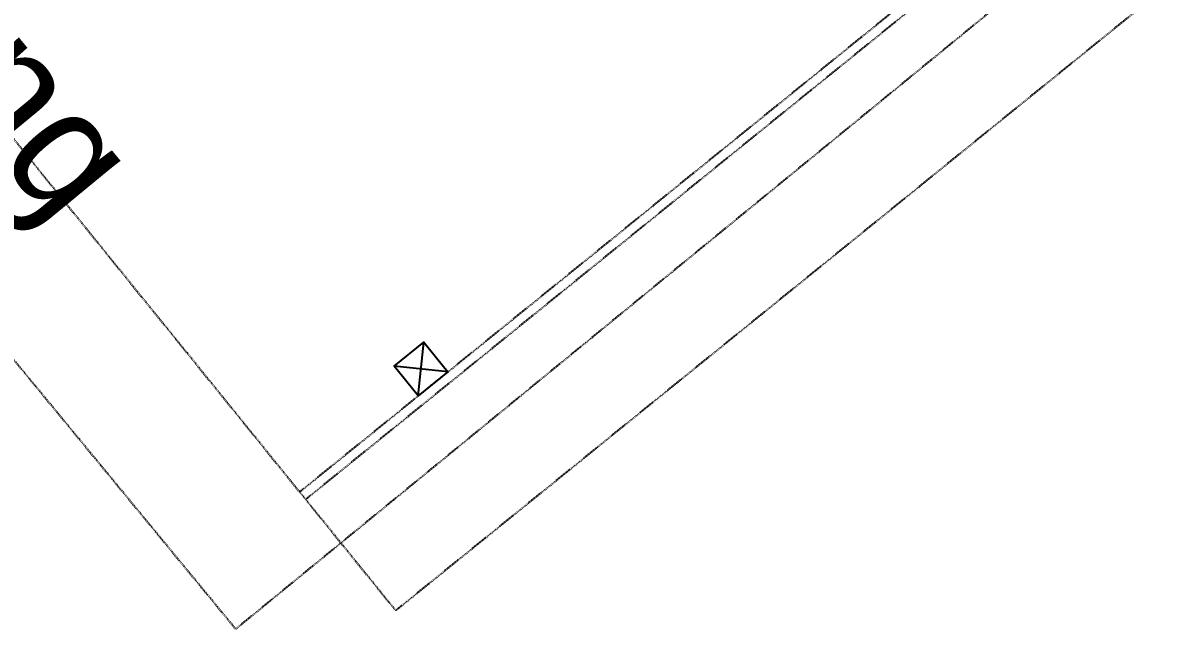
# Model space of a CAD drawing. Header units: inches. Extents: x -625442 to 34963, y -27993 to 66986.
# Drawn here: x -456530.1 to -456349.4, y 27782.2 to 27877.5 of the extents above; entities that cross this region are included whole.
import ezdxf

# ---------------------------------------------------------------- set-up
doc = ezdxf.new("R2010")
doc.units = ezdxf.units.IN
doc.header["$LTSCALE"] = 0.5
doc.header["$MEASUREMENT"] = 0
doc.linetypes.add('HIDDEN2', pattern=[0.1875, 0.125, -0.0625])
for name, color, linetype in [('BUILDING OH', 80, 'HIDDEN2'), ('P-ABOVE', 201, 'HIDDEN2'), ('P-BELOW-MED', 145, 'Continuous'), ('P-WALL', 90, 'Continuous'), ('TEXT', 7, 'Continuous')]:
    doc.layers.add(name, color=color, linetype=linetype)
doc.styles.add('TXT', font='IC-Romans.shx')

msp = doc.modelspace()

# ---------------------------------------------------------------- linework, layer by layer
at = {"layer": 'BUILDING OH'}
msp.add_lwpolyline([(-456216.09883, 28158.24816), (-456143.63736, 28070.99528), (-456496.61077, 27782.15404), (-456718.93436, 28051.88398), (-456364.29431, 28340.40495)], dxfattribs=at)
at = {"layer": 'P-ABOVE'}
for p, q in [((-456128.29776, 28093.82926), (-456486.5575, 27803.70695)), ((-456127.35376, 28092.66356), (-456485.6135, 27802.54124))]:
    msp.add_line(p, q, dxfattribs=at)
msp.add_lwpolyline([(-456198.78301, 28180.86851), (-456113.19378, 28075.178), (-456471.45352, 27785.05568), (-456720.66922, 28092.80158), (-456445.56304, 28315.58531), (-456431.40306, 28298.09975)], dxfattribs=at)
at = {"layer": 'P-BELOW-MED'}
for p, q in [((-456467.90623, 27818.81093), (-456467.01941, 27827.24974)), ((-456463.24342, 27822.58693), (-456471.68223, 27823.47375))]:
    msp.add_line(p, q, dxfattribs=at)
at = {"layer": 'P-WALL'}
msp.add_lwpolyline([(-456463.24342, 27822.58693), (-456467.90623, 27818.81093), (-456471.68223, 27823.47375), (-456467.01941, 27827.24974)], close=True, dxfattribs=at)

# ---------------------------------------------------------------- texts
at = {"layer": 'TEXT', "insert": (-456577.40408, 27938.84624), "char_height": 19.2, "attachment_point": 2, "rotation": 309.496887, "style": 'TXT'}
msp.add_mtext('Building Overhang', dxfattribs=at)

doc.saveas('drawing.dxf')
